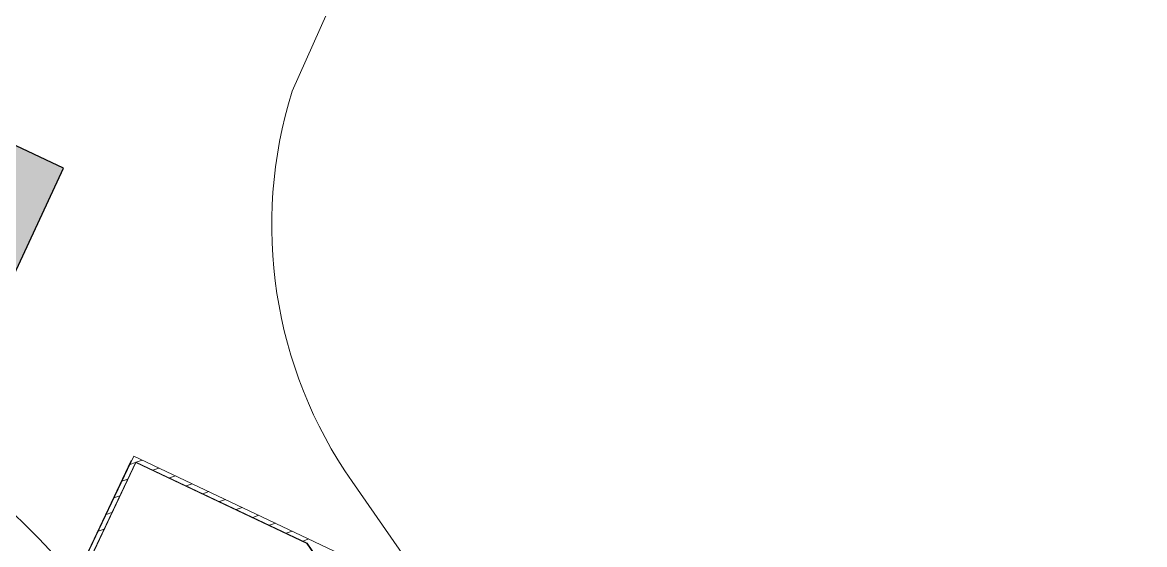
# Model space of a CAD drawing. Header units: metres. Extents: x 286532 to 329498, y 7396783 to 7466136.
# Drawn here: x 325759.4 to 325802.42, y 7397657.02 to 7397677.04 of the extents above; entities that cross this region are included whole.
import ezdxf

# ---------------------------------------------------------------- set-up
doc = ezdxf.new("R2010")
doc.units = ezdxf.units.M
doc.header["$LTSCALE"] = 10
doc.layers.get('0').update_dxf_attribs({"color": 255})
for name, color, linetype, lineweight in [('_  ARQ-AUX-001', 1, 'Continuous', 5), ('_AUX-PLATAFORMA EXISTENTE', 252, 'Continuous', 25), ('_AUXILIAR', 7, 'Continuous', 30)]:
    doc.layers.add(name, color=color, linetype=linetype, lineweight=lineweight)

# ---------------------------------------------------------------- blocks, each defined once
blk = doc.blocks.new('ESTACAODRONE')
at = {"layer": '_  ARQ-AUX-001'}
for p, q in [((146.9764782051207, -173.5196983991191), (149.4208312352428, -168.4874122056808)), ((149.4208312352428, -168.4874122056807), (187.9880715914769, -187.2208361802623)), ((149.3265088165645, -168.6472661430016), (146.9629856878892, -173.5131446234882)), ((147.1293934010318, -173.5939745251089), (149.4994703053962, -168.7146035274491)), ((147.1428859183216, -173.6005283007398), (149.5064090469969, -168.7346498202533)), ((149.2652512101763, -168.807710952416), (149.4924425319384, -168.7290718823121)), ((149.4994703053962, -168.7146035274491), (156.0342444025446, -171.8887661742046)), ((149.5064090469969, -168.7346498202533), (156.02403923159, -171.9004850843921)), ((149.5139386606214, -168.7216313007029), (149.7409147821227, -168.6430667191325)), ((150.1499820251042, -169.0305792550554), (150.3769617253608, -168.9520134347494)), ((148.9563032558138, -169.443754316901), (149.1834945775759, -169.365115246797)), ((150.7860253895871, -169.339527209408), (151.013008668599, -169.2609601503663)), ((151.42206875407, -169.6484751637605), (151.6490556118371, -169.5699068659832)), ((152.0581121185529, -169.957423118113), (152.2851025550753, -169.8788535816001)), ((148.6473553014512, -170.0797976813859), (148.8745466232133, -170.001158611282)), ((152.6941554830357, -170.2663710724656), (152.9211494983134, -170.187800297217)), ((148.3384073470887, -170.7158410458709), (148.5655986688507, -170.637201975767)), ((153.3301988475186, -170.5753190268181), (153.5571964415516, -170.4967470128339)), ((153.9662422120014, -170.8842669811706), (154.1932433847897, -170.8056937284508)), ((154.6022855764843, -171.1932149355232), (154.8292903280278, -171.1146404440677)), ((148.0294593927261, -171.3518844103559), (148.2566507144882, -171.2732453402519)), ((155.2383289409672, -171.5021628898757), (155.465337271266, -171.4235871596846)), ((155.87437230545, -171.8111108442282), (156.1013842145041, -171.7325338753014)), ((156.02403923159, -171.9004850843921), (158.793778496969, -176.0368076637387)), ((158.8062422715011, -176.0284617468715), (156.0342444025446, -171.8887661742046))]:
    blk.add_line(p, q, dxfattribs=at)

msp = doc.modelspace()

# ---------------------------------------------------------------- hatches: boundary and pattern name
at = {"true_color": 0xc7c8ca, "transparency": 33554585}
h = msp.add_hatch(color=9, dxfattribs=at)
h.dxf.hatch_style = 1
edge = h.paths.add_edge_path(flags=17)
edge.add_line((325790.0735226213, 7397734.67766016), (325785.9323927848, 7397725.912165756))
edge.add_line((325785.9323927848, 7397725.912165756), (325782.7093856977, 7397727.434828392))
edge.add_arc((324589.4594356383, 7398283.744209212), 1316.558229059866, 334.2857714977699, 335.00442574012794, ccw=False)
edge.add_arc((325750.6665302786, 7397737.449563266), 35.29088016209248, 298.575962046057, 315.0391196846224, ccw=False)
edge.add_arc((325664.99061547, 7397898.480900479), 217.6941062931954, 294.35071983205427, 298.1059257641456, ccw=False)
edge.add_arc((325750.4188590042, 7397711.129368519), 11.7999999991149, 244.6772000939087, 291.53597668745437, ccw=False)
edge.add_line((325745.3717913929, 7397700.463201987), (325626.6594274847, 7397756.516840334))
edge.add_arc((325641.4665205635, 7397780.805911992), 28.4465992244239, 197.5252087172678, 238.63269810949652, ccw=False)
edge.add_line((325614.34028289, 7397772.23991893), (325596.3608602486, 7397822.673452049))
edge.add_line((325596.3608602486, 7397822.673452049), (325593.7456826678, 7397821.736449908))
edge.add_line((325593.7456826678, 7397821.736449908), (325590.5952728076, 7397830.529259314))
edge.add_line((325590.5952728076, 7397830.529259314), (325583.0624359138, 7397827.835494601))
edge.add_line((325583.0624359138, 7397827.835494601), (325598.2871906696, 7397780.984911129))
edge.add_arc((325581.6313068647, 7397777.612337251), 16.99390243241983, -27.409305437614705, 11.446794621133222, ccw=False)
edge.add_line((325596.7174845528, 7397769.789296752), (325590.0917240955, 7397755.764605783))
edge.add_arc((325564.4797332849, 7397765.980487031), 27.57423259051533, 298.0711945504558, 338.2543751509229, ccw=False)
edge.add_line((325577.4552939346, 7397741.649989116), (325549.6415609795, 7397730.903622619))
edge.add_line((325549.6415609795, 7397730.903622619), (325552.3333787889, 7397723.352886127))
edge.add_line((325552.3333787889, 7397723.352886127), (325559.0661430414, 7397725.765194402))
edge.add_line((325559.0661430414, 7397725.765194402), (325560.083847941, 7397722.910461255))
edge.add_line((325560.083847941, 7397722.910461255), (325575.9089333582, 7397728.580492622))
edge.add_line((325575.9089333582, 7397728.580492622), (325592.0058937733, 7397734.347935139))
edge.add_arc((325596.4361216662, 7397717.202531068), 17.70852337038531, 63.714828337742006, 104.4878615349169, ccw=False)
edge.add_line((325604.2781493216, 7397733.080012046), (325751.2731117486, 7397663.679344781))
edge.add_arc((325737.0236401027, 7397635.13802675), 31.90069399144977, 40.33374494317138, 63.4689852969027, ccw=False)
edge.add_line((325761.3411328419, 7397655.785395202), (325777.4526656764, 7397632.455911997))
edge.add_line((325777.4526656764, 7397632.455911997), (325786.458569375, 7397638.675463107))
edge.add_line((325786.458569375, 7397638.675463107), (325772.0375623168, 7397659.428200791))
edge.add_arc((325786.1900989813, 7397669.262750535), 17.2340553184531, 162.6633486420313, 214.7953058882391, ccw=False)
edge.add_arc((326382.6716017837, 7397402.318218326), 670.6071444763546, 154.2606965419587, 156.0636244513231, ccw=False)
edge.add_arc((328387.6302165384, 7396464.678045448), 2883.946189031026, 154.5114808855951, 154.7792504945086, ccw=False)
edge.add_arc((324538.1433844751, 7398302.985549253), 1381.958187364982, 334.3938467270593, 335.1320574766111)
edge.add_line((325791.9656423118, 7397721.833093027), (325796.5813537847, 7397731.603130355))
edge.add_line((325796.5813537847, 7397731.603130355), (325790.0735226213, 7397734.67766016))
edge = h.paths.add_edge_path(flags=17)
edge.add_line((325790.0735226213, 7397734.67766016), (325785.9323927848, 7397725.912165756))
edge.add_line((325796.5813537847, 7397731.603130355), (325790.0735226213, 7397734.67766016))
edge.add_line((325791.9656423118, 7397721.833093027), (325796.5813537847, 7397731.603130355))
edge.add_arc((324538.1433844751, 7398302.985549253), 1381.958187364982, 334.3938467270593, 335.1320574766111)
edge.add_arc((328387.6302165384, 7396464.678045448), 2883.946189031025, 154.5114808855951, 154.7792504945086)
edge.add_arc((326382.6716017837, 7397402.318218326), 670.6071444763506, 154.2606965419587, 156.0636244513231)
edge.add_arc((325786.1900989816, 7397669.262750535), 17.23405531876808, 162.6633486416853, 214.7953058875765)
edge.add_line((325786.458569375, 7397638.675463107), (325772.0375623168, 7397659.428200791))
edge.add_line((325777.4526656764, 7397632.455911997), (325786.458569375, 7397638.675463107))
edge.add_line((325761.3411328419, 7397655.785395202), (325777.4526656764, 7397632.455911997))
edge.add_arc((325737.0236401025, 7397635.138026749), 31.90069399232835, 40.33374494397282, 63.46898529746282)
edge.add_line((325604.2781493216, 7397733.080012046), (325751.2731117486, 7397663.679344781))
edge.add_arc((325596.4361216662, 7397717.202531069), 17.70852336954732, 63.7148283364076, 104.4878615356707)
edge.add_line((325575.9089333582, 7397728.580492622), (325592.0058937733, 7397734.347935139))
edge.add_line((325560.083847941, 7397722.910461255), (325575.9089333582, 7397728.580492622))
edge.add_line((325559.0661430414, 7397725.765194402), (325560.083847941, 7397722.910461255))
edge.add_line((325552.3333787889, 7397723.352886127), (325559.0661430414, 7397725.765194402))
edge.add_line((325549.6415609795, 7397730.903622619), (325552.3333787889, 7397723.352886127))
edge.add_line((325577.4552939346, 7397741.649989116), (325549.6415609795, 7397730.903622619))
edge.add_arc((325564.479733285, 7397765.980487031), 27.57423259049679, 298.0711945498155, 338.2543751508781)
edge.add_line((325596.7174845528, 7397769.789296752), (325590.0917240955, 7397755.764605783))
edge.add_arc((325581.6313068647, 7397777.612337251), 16.99390243246559, 332.590694562024, 371.4467946210942)
edge.add_line((325583.0624359138, 7397827.835494601), (325598.2871906696, 7397780.984911129))
edge.add_line((325590.5952728076, 7397830.529259314), (325583.0624359138, 7397827.835494601))
edge.add_line((325593.7456826678, 7397821.736449908), (325590.5952728076, 7397830.529259314))
edge.add_line((325596.3608602486, 7397822.673452049), (325593.7456826678, 7397821.736449908))
edge.add_line((325614.34028289, 7397772.23991893), (325596.3608602486, 7397822.673452049))
edge.add_arc((325641.4665205634, 7397780.805911991), 28.44659922383428, 197.5252087157615, 238.6326981083199)
edge.add_line((325745.3717913929, 7397700.463201987), (325626.6594274847, 7397756.516840334))
edge.add_arc((325750.4188590042, 7397711.129368519), 11.79999999907486, 244.6772000939087, 291.5359766874544)
edge.add_arc((325664.99061547, 7397898.480900479), 217.6941062931951, 294.3507198320543, 298.1059257641456)
edge.add_arc((325750.6665302786, 7397737.449563266), 35.29088016209649, 298.575962046057, 315.0391196846224)
edge.add_arc((324589.4594356383, 7398283.744209212), 1316.558229059864, 334.2857714977699, 335.0044257401279)
edge.add_line((325785.9323927848, 7397725.912165756), (325782.7093856977, 7397727.434828392))
h.paths.add_polyline_path([(325796.5813537847, 7397731.603130355), (325790.0735226213, 7397734.67766016)], flags=0)
at = {"layer": '_AUX-PLATAFORMA EXISTENTE', "lineweight": -3, "transparency": 33554559}
h = msp.add_hatch(color=140, dxfattribs=at)
h.dxf.hatch_style = 1
h.paths.add_polyline_path([(325757.1767942864, 7397663.297817984), (325760.9805435776, 7397671.454612854), (325598.2080243825, 7397748.299306849), (325594.4042750908, 7397740.14251198)])

# ---------------------------------------------------------------- linework, layer by layer
at = {"layer": '_  ARQ-AUX-001'}
msp.add_lwpolyline([(325575.9089333582, 7397728.580492622), (325592.0058937733, 7397734.347935139, -0.1798069276664613), (325604.2781493216, 7397733.080012046), (325751.2731117486, 7397663.679344781, -0.1012908212873462), (325761.3411328419, 7397655.785395202), (325777.4526656764, 7397632.455911997), (325786.458569375, 7397638.675463107), (325772.0375623168, 7397659.428200791, -0.2314747326432924), (325769.7389802918, 7397674.39825018, -0.007866919333001331), (325778.6025473837, 7397693.547543325, -0.001168365859716438), (325784.3740926827, 7397705.727268821, 0.003221063178030193), (325791.9656423118, 7397721.833093027), (325796.5813537847, 7397731.603130355), (325790.0735226213, 7397734.67766016), (325796.5813537847, 7397731.603130355)], format="xyb", dxfattribs=at)
at = {"layer": '_AUX-PLATAFORMA EXISTENTE', "color": 1}
msp.add_lwpolyline([(325757.1767942864, 7397663.297817984), (325760.9805435776, 7397671.454612854), (325598.2080243825, 7397748.299306849, 0.04706444033077749), (325598.2080243825, 7397748.299306849), (325594.4042750908, 7397740.14251198, -0.04484836391704794), (325594.4042750908, 7397740.14251198)], format="xyb", close=True, dxfattribs=at)

# ---------------------------------------------------------------- block references
at = {"layer": '_AUXILIAR', "rotation": 0.5795468206332073}
msp.add_blockref('ESTACAODRONE', (325612.5476227902, 7397827.373914379), dxfattribs=at)

doc.saveas('drawing.dxf')
